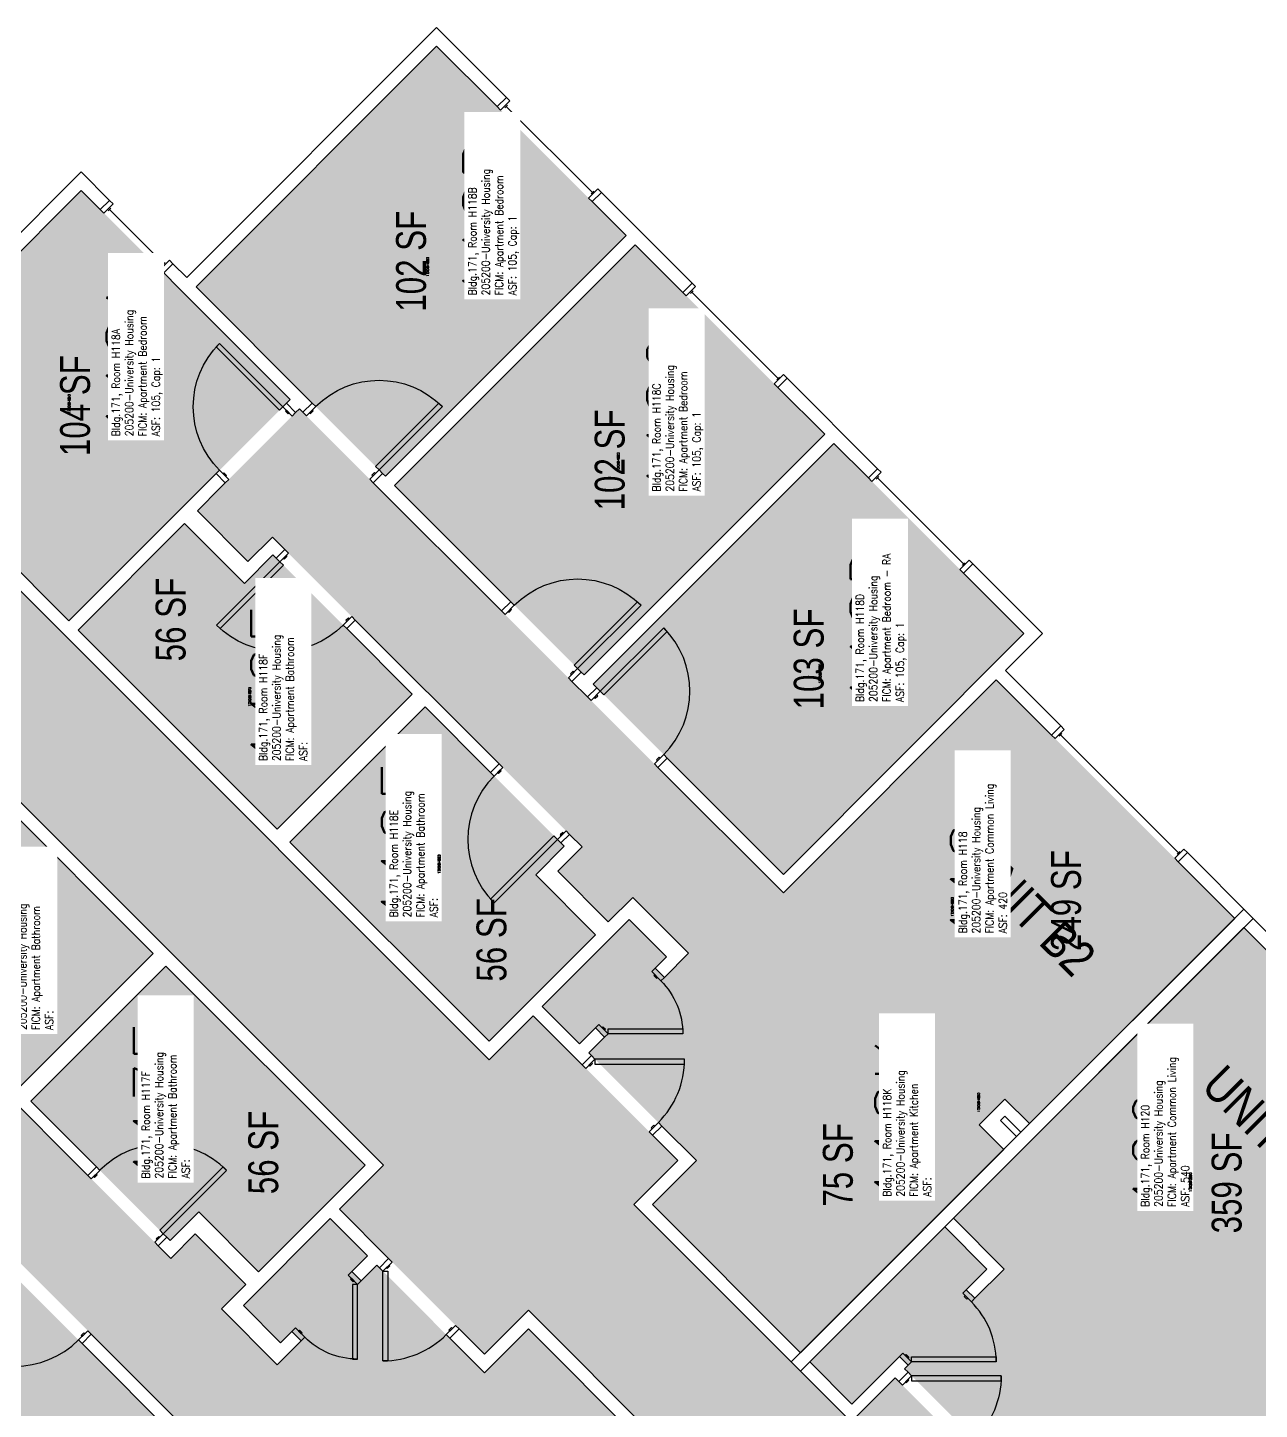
# Model space of a CAD drawing. Header units: inches. Extents: x -183 to 3698, y -798 to 1721.
# Drawn here: x 2510 to 3005, y 901 to 1456 of the extents above; entities that cross this region are included whole.
import ezdxf
from ezdxf.enums import TextEntityAlignment as Align

# ---------------------------------------------------------------- set-up
doc = ezdxf.new("R2010")
doc.units = ezdxf.units.IN
doc.header["$LTSCALE"] = 96
doc.header["$MEASUREMENT"] = 0
doc.layers.get('0').update_dxf_attribs({"plot": 0})
for name, color, linetype in [('A-AREA-IDEN', 1, 'Continuous'), ('A-DOOR', 2, 'Continuous'), ('A-GLAZ', 1, 'Continuous'), ('A-IDEN-RNUM', 7, 'Continuous'), ('A-IDEN-SNUM', 4, 'Continuous'), ('A-IDEN-VNUM', 4, 'Continuous'), ('A-WALL', 5, 'Continuous'), ('AREA-TEXT', 3, 'Continuous'), ('Rooms-Category-Color', 7, 'Continuous'), ('Rooms-College-Color', 7, 'Continuous'), ('Rooms-Department-Color', 7, 'Continuous'), ('Rooms-Division-Color', 7, 'Continuous'), ('Rooms-Information', 7, 'Continuous')]:
    doc.layers.add(name, color=color, linetype=linetype)
doc.styles.add('AREA', font='arial.ttf', dxfattribs={"width": 0.75, "height": 12})
doc.styles.add('ROOMSNUMBER', font='txt.shx', dxfattribs={"height": 0.03})
doc.styles.add('ROOMVNUMBER', font='simplex.shx', dxfattribs={"width": 0.85})
doc.styles.get("Standard").update_dxf_attribs({"font": 'ARIALN.TTF'})

msp = doc.modelspace()

# ---------------------------------------------------------------- hatches: boundary and pattern name
h = msp.add_hatch()
h.set_pattern_fill('ANSI31', color=256, angle=-45, style=0)
h.set_pattern_definition([(9e-12, (2853.32311, 1804.33547), (-2e-14, 0.125), [])])
h.paths.add_polyline_path([(2674.79, 1157.04), (2716.32, 1115.5), (2709.81, 1108.99), (2668.28, 1150.52)], flags=9)
h = msp.add_hatch()
h.set_pattern_fill('ANSI31', color=256, style=0)
h.set_pattern_definition([(270, (1890.11165, 841.12401), (-0.125, -3e-16), [])])
h.paths.add_polyline_path([(2537.41, 1019.65), (2578.94, 978.12), (2585.45, 984.63), (2543.92, 1026.17)], flags=9)
at = {"layer": 'Rooms-Category-Color', "true_color": 0x728ef3}
for points in [[(2674, 1448.95), (2750.1, 1372.85), (2653.41, 1276.15), (2577.3, 1352.26)], [(2442.25, 1302.05), (2531.17, 1390.97), (2615.14, 1307), (2526.22, 1218.08)], [(2753.82, 1369.14), (2829.92, 1293.04), (2733.22, 1196.34), (2657.12, 1272.44)], [(2618.84, 1303.3), (2813.29, 1108.84), (2898.85, 1194.4), (2994.67, 1098.59), (2912.2, 1016.12), (2852.7, 1075.62), (2778.37, 1001.29), (2735.14, 1044.51), (2741.47, 1050.84), (2737.76, 1054.55), (2731.43, 1048.22), (2716.44, 1063.21), (2751.36, 1098.12), (2766.35, 1083.13), (2761.8, 1078.59), (2765.51, 1074.88), (2775.18, 1084.55), (2752.77, 1106.96), (2742.96, 1097.15), (2722.63, 1117.48), (2732.44, 1127.29), (2607.97, 1251.77), (2598.16, 1241.96), (2577.83, 1262.29)], [(2833.63, 1289.32), (2910, 1212.96), (2813.3, 1116.26), (2736.93, 1192.63)], [(2529.93, 1214.37), (2572.71, 1257.15), (2596.75, 1233.11), (2608.24, 1244.6), (2664.2, 1188.64), (2609.93, 1134.37)], [(2615.06, 1129.24), (2669.33, 1183.51), (2725.29, 1127.55), (2713.8, 1116.06), (2737.84, 1092.02), (2695.06, 1049.24)], [(2449.85, 1086.21), (2505.8, 1030.25), (2560.07, 1084.52), (2480.08, 1164.52), (2437.29, 1121.75), (2461.33, 1097.71)], [(2391.15, 1075.61), (2585.6, 881.15), (2500.04, 795.59), (2595.86, 699.78), (2678.32, 782.25), (2618.83, 841.75), (2693.16, 916.08), (2649.94, 959.3), (2643.61, 952.97), (2639.9, 956.69), (2646.23, 963.02), (2631.24, 978.01), (2596.32, 943.09), (2611.31, 928.1), (2615.86, 932.64), (2619.57, 928.93), (2609.9, 919.26), (2587.48, 941.68), (2597.29, 951.49), (2576.97, 971.82), (2567.15, 962.01), (2442.68, 1086.48), (2452.49, 1096.29), (2432.16, 1116.62)], [(2998.38, 1094.88), (3094.19, 999.06), (3008.63, 913.5), (3282.9, 639.24), (3241.89, 598.22), (3221.29, 618.82), (3228.36, 625.89), (3103.15, 751.1), (3096.08, 744.03), (3075.48, 764.63), (3085.28, 774.43), (3064.34, 795.38), (3059.21, 790.25), (2979.93, 869.54), (2937.24, 826.85), (2932.12, 831.98), (2922.22, 822.08), (2889.55, 854.75), (2907.23, 872.43), (2891.69, 887.96), (2861.97, 917.68), (2863.39, 919.1), (2859.94, 922.54), (2840.85, 903.45), (2823.9, 920.4), (2878.17, 974.67), (2895.12, 957.72), (2886.81, 949.41), (2890.26, 945.97), (2902.01, 957.72), (2881.62, 978.12)], [(2565.21, 1079.39), (2645.2, 999.4), (2602.42, 956.62), (2578.38, 980.66), (2566.89, 969.17), (2510.93, 1025.13)], [(2901.86, 1005.78), (2820.19, 924.11), (2760.69, 983.61), (2852.7, 1075.62), (2902.3, 1026.02), (2891.96, 1015.68)], [(2405.12, 860.83), (2481.48, 784.46), (2578.18, 881.15), (2501.81, 957.52), (2405.44, 861.13)], [(2688.67, 792.59), (2770.34, 874.26), (2710.84, 933.76), (2618.83, 841.75), (2668.42, 792.15), (2678.77, 802.49)]]:
    msp.add_hatch(color=171, dxfattribs=at).paths.add_polyline_path(points)
at = {"layer": 'Rooms-Category-Color', "true_color": 0xadadad}
msp.add_hatch(color=253, dxfattribs=at).paths.add_polyline_path([(3325.5, 326.52), (3367.93, 368.94), (2882.39, 854.48), (2900.07, 872.16), (2858.26, 913.97), (2840.58, 896.29), (2753.26, 983.61), (2770.94, 1001.29), (2712.73, 1059.5), (2695.05, 1041.82), (2434.81, 1302.06), (2392.39, 1259.63), (2652.63, 999.4), (2634.95, 981.72), (2693.16, 923.51), (2710.84, 941.18), (2840.97, 811.05), (2823.29, 793.37), (2881.51, 735.16), (2899.18, 752.84), (3195.04, 456.98), (3223.33, 428.69), (3227.57, 424.45), (3228.01, 424.89), (3271.06, 381.85), (3305.44, 347.47), (3304.94, 346.97)])
at = {"layer": 'Rooms-College-Color', "true_color": 0xadadad}
for points in [[(2674, 1448.95), (2750.1, 1372.85), (2653.41, 1276.15), (2577.3, 1352.26)], [(2442.25, 1302.05), (2531.17, 1390.97), (2615.14, 1307), (2526.22, 1218.08)], [(2753.82, 1369.14), (2829.92, 1293.04), (2733.22, 1196.34), (2657.12, 1272.44)], [(3325.5, 326.52), (3367.93, 368.94), (2882.39, 854.48), (2900.07, 872.16), (2858.26, 913.97), (2840.58, 896.29), (2753.26, 983.61), (2770.94, 1001.29), (2712.73, 1059.5), (2695.05, 1041.82), (2434.81, 1302.06), (2392.39, 1259.63), (2652.63, 999.4), (2634.95, 981.72), (2693.16, 923.51), (2710.84, 941.18), (2840.97, 811.05), (2823.29, 793.37), (2881.51, 735.16), (2899.18, 752.84), (3195.04, 456.98), (3223.33, 428.69), (3227.57, 424.45), (3228.01, 424.89), (3271.06, 381.85), (3305.44, 347.47), (3304.94, 346.97)], [(2618.84, 1303.3), (2813.29, 1108.84), (2898.85, 1194.4), (2994.67, 1098.59), (2912.2, 1016.12), (2852.7, 1075.62), (2778.37, 1001.29), (2735.14, 1044.51), (2741.47, 1050.84), (2737.76, 1054.55), (2731.43, 1048.22), (2716.44, 1063.21), (2751.36, 1098.12), (2766.35, 1083.13), (2761.8, 1078.59), (2765.51, 1074.88), (2775.18, 1084.55), (2752.77, 1106.96), (2742.96, 1097.15), (2722.63, 1117.48), (2732.44, 1127.29), (2607.97, 1251.77), (2598.16, 1241.96), (2577.83, 1262.29)], [(2833.63, 1289.32), (2910, 1212.96), (2813.3, 1116.26), (2736.93, 1192.63)], [(2529.93, 1214.37), (2572.71, 1257.15), (2596.75, 1233.11), (2608.24, 1244.6), (2664.2, 1188.64), (2609.93, 1134.37)], [(2615.06, 1129.24), (2669.33, 1183.51), (2725.29, 1127.55), (2713.8, 1116.06), (2737.84, 1092.02), (2695.06, 1049.24)], [(2449.85, 1086.21), (2505.8, 1030.25), (2560.07, 1084.52), (2480.08, 1164.52), (2437.29, 1121.75), (2461.33, 1097.71)], [(2391.15, 1075.61), (2585.6, 881.15), (2500.04, 795.59), (2595.86, 699.78), (2678.32, 782.25), (2618.83, 841.75), (2693.16, 916.08), (2649.94, 959.3), (2643.61, 952.97), (2639.9, 956.69), (2646.23, 963.02), (2631.24, 978.01), (2596.32, 943.09), (2611.31, 928.1), (2615.86, 932.64), (2619.57, 928.93), (2609.9, 919.26), (2587.48, 941.68), (2597.29, 951.49), (2576.97, 971.82), (2567.15, 962.01), (2442.68, 1086.48), (2452.49, 1096.29), (2432.16, 1116.62)], [(2998.38, 1094.88), (3094.19, 999.06), (3008.63, 913.5), (3282.9, 639.24), (3241.89, 598.22), (3221.29, 618.82), (3228.36, 625.89), (3103.15, 751.1), (3096.08, 744.03), (3075.48, 764.63), (3085.28, 774.43), (3064.34, 795.38), (3059.21, 790.25), (2979.93, 869.54), (2937.24, 826.85), (2932.12, 831.98), (2922.22, 822.08), (2889.55, 854.75), (2907.23, 872.43), (2891.69, 887.96), (2861.97, 917.68), (2863.39, 919.1), (2859.94, 922.54), (2840.85, 903.45), (2823.9, 920.4), (2878.17, 974.67), (2895.12, 957.72), (2886.81, 949.41), (2890.26, 945.97), (2902.01, 957.72), (2881.62, 978.12)], [(2565.21, 1079.39), (2645.2, 999.4), (2602.42, 956.62), (2578.38, 980.66), (2566.89, 969.17), (2510.93, 1025.13)], [(2901.86, 1005.78), (2820.19, 924.11), (2760.69, 983.61), (2852.7, 1075.62), (2902.3, 1026.02), (2891.96, 1015.68)], [(2405.12, 860.83), (2481.48, 784.46), (2578.18, 881.15), (2501.81, 957.52), (2405.44, 861.13)], [(2688.67, 792.59), (2770.34, 874.26), (2710.84, 933.76), (2618.83, 841.75), (2668.42, 792.15), (2678.77, 802.49)]]:
    msp.add_hatch(color=253, dxfattribs=at).paths.add_polyline_path(points)
at = {"layer": 'Rooms-Department-Color', "true_color": 0x604aed}
for points in [[(2674, 1448.95), (2750.1, 1372.85), (2653.41, 1276.15), (2577.3, 1352.26)], [(2442.25, 1302.05), (2531.17, 1390.97), (2615.14, 1307), (2526.22, 1218.08)], [(2753.82, 1369.14), (2829.92, 1293.04), (2733.22, 1196.34), (2657.12, 1272.44)], [(2618.84, 1303.3), (2813.29, 1108.84), (2898.85, 1194.4), (2994.67, 1098.59), (2912.2, 1016.12), (2852.7, 1075.62), (2778.37, 1001.29), (2735.14, 1044.51), (2741.47, 1050.84), (2737.76, 1054.55), (2731.43, 1048.22), (2716.44, 1063.21), (2751.36, 1098.12), (2766.35, 1083.13), (2761.8, 1078.59), (2765.51, 1074.88), (2775.18, 1084.55), (2752.77, 1106.96), (2742.96, 1097.15), (2722.63, 1117.48), (2732.44, 1127.29), (2607.97, 1251.77), (2598.16, 1241.96), (2577.83, 1262.29)], [(2833.63, 1289.32), (2910, 1212.96), (2813.3, 1116.26), (2736.93, 1192.63)], [(2529.93, 1214.37), (2572.71, 1257.15), (2596.75, 1233.11), (2608.24, 1244.6), (2664.2, 1188.64), (2609.93, 1134.37)], [(2615.06, 1129.24), (2669.33, 1183.51), (2725.29, 1127.55), (2713.8, 1116.06), (2737.84, 1092.02), (2695.06, 1049.24)], [(2449.85, 1086.21), (2505.8, 1030.25), (2560.07, 1084.52), (2480.08, 1164.52), (2437.29, 1121.75), (2461.33, 1097.71)], [(2391.15, 1075.61), (2585.6, 881.15), (2500.04, 795.59), (2595.86, 699.78), (2678.32, 782.25), (2618.83, 841.75), (2693.16, 916.08), (2649.94, 959.3), (2643.61, 952.97), (2639.9, 956.69), (2646.23, 963.02), (2631.24, 978.01), (2596.32, 943.09), (2611.31, 928.1), (2615.86, 932.64), (2619.57, 928.93), (2609.9, 919.26), (2587.48, 941.68), (2597.29, 951.49), (2576.97, 971.82), (2567.15, 962.01), (2442.68, 1086.48), (2452.49, 1096.29), (2432.16, 1116.62)], [(2998.38, 1094.88), (3094.19, 999.06), (3008.63, 913.5), (3282.9, 639.24), (3241.89, 598.22), (3221.29, 618.82), (3228.36, 625.89), (3103.15, 751.1), (3096.08, 744.03), (3075.48, 764.63), (3085.28, 774.43), (3064.34, 795.38), (3059.21, 790.25), (2979.93, 869.54), (2937.24, 826.85), (2932.12, 831.98), (2922.22, 822.08), (2889.55, 854.75), (2907.23, 872.43), (2891.69, 887.96), (2861.97, 917.68), (2863.39, 919.1), (2859.94, 922.54), (2840.85, 903.45), (2823.9, 920.4), (2878.17, 974.67), (2895.12, 957.72), (2886.81, 949.41), (2890.26, 945.97), (2902.01, 957.72), (2881.62, 978.12)], [(2565.21, 1079.39), (2645.2, 999.4), (2602.42, 956.62), (2578.38, 980.66), (2566.89, 969.17), (2510.93, 1025.13)], [(2901.86, 1005.78), (2820.19, 924.11), (2760.69, 983.61), (2852.7, 1075.62), (2902.3, 1026.02), (2891.96, 1015.68)], [(2405.12, 860.83), (2481.48, 784.46), (2578.18, 881.15), (2501.81, 957.52), (2405.44, 861.13)], [(2688.67, 792.59), (2770.34, 874.26), (2710.84, 933.76), (2618.83, 841.75), (2668.42, 792.15), (2678.77, 802.49)]]:
    msp.add_hatch(color=173, dxfattribs=at).paths.add_polyline_path(points)
at = {"layer": 'Rooms-Department-Color', "true_color": 0xacacac}
msp.add_hatch(color=253, dxfattribs=at).paths.add_polyline_path([(3325.5, 326.52), (3367.93, 368.94), (2882.39, 854.48), (2900.07, 872.16), (2858.26, 913.97), (2840.58, 896.29), (2753.26, 983.61), (2770.94, 1001.29), (2712.73, 1059.5), (2695.05, 1041.82), (2434.81, 1302.06), (2392.39, 1259.63), (2652.63, 999.4), (2634.95, 981.72), (2693.16, 923.51), (2710.84, 941.18), (2840.97, 811.05), (2823.29, 793.37), (2881.51, 735.16), (2899.18, 752.84), (3195.04, 456.98), (3223.33, 428.69), (3227.57, 424.45), (3228.01, 424.89), (3271.06, 381.85), (3305.44, 347.47), (3304.94, 346.97)])
at = {"layer": 'Rooms-Division-Color', "true_color": 0x604aed}
for points in [[(2674, 1448.95), (2750.1, 1372.85), (2653.41, 1276.15), (2577.3, 1352.26)], [(2442.25, 1302.05), (2531.17, 1390.97), (2615.14, 1307), (2526.22, 1218.08)], [(2753.82, 1369.14), (2829.92, 1293.04), (2733.22, 1196.34), (2657.12, 1272.44)], [(2618.84, 1303.3), (2813.29, 1108.84), (2898.85, 1194.4), (2994.67, 1098.59), (2912.2, 1016.12), (2852.7, 1075.62), (2778.37, 1001.29), (2735.14, 1044.51), (2741.47, 1050.84), (2737.76, 1054.55), (2731.43, 1048.22), (2716.44, 1063.21), (2751.36, 1098.12), (2766.35, 1083.13), (2761.8, 1078.59), (2765.51, 1074.88), (2775.18, 1084.55), (2752.77, 1106.96), (2742.96, 1097.15), (2722.63, 1117.48), (2732.44, 1127.29), (2607.97, 1251.77), (2598.16, 1241.96), (2577.83, 1262.29)], [(2833.63, 1289.32), (2910, 1212.96), (2813.3, 1116.26), (2736.93, 1192.63)], [(2529.93, 1214.37), (2572.71, 1257.15), (2596.75, 1233.11), (2608.24, 1244.6), (2664.2, 1188.64), (2609.93, 1134.37)], [(2615.06, 1129.24), (2669.33, 1183.51), (2725.29, 1127.55), (2713.8, 1116.06), (2737.84, 1092.02), (2695.06, 1049.24)], [(2449.85, 1086.21), (2505.8, 1030.25), (2560.07, 1084.52), (2480.08, 1164.52), (2437.29, 1121.75), (2461.33, 1097.71)], [(2391.15, 1075.61), (2585.6, 881.15), (2500.04, 795.59), (2595.86, 699.78), (2678.32, 782.25), (2618.83, 841.75), (2693.16, 916.08), (2649.94, 959.3), (2643.61, 952.97), (2639.9, 956.69), (2646.23, 963.02), (2631.24, 978.01), (2596.32, 943.09), (2611.31, 928.1), (2615.86, 932.64), (2619.57, 928.93), (2609.9, 919.26), (2587.48, 941.68), (2597.29, 951.49), (2576.97, 971.82), (2567.15, 962.01), (2442.68, 1086.48), (2452.49, 1096.29), (2432.16, 1116.62)], [(2998.38, 1094.88), (3094.19, 999.06), (3008.63, 913.5), (3282.9, 639.24), (3241.89, 598.22), (3221.29, 618.82), (3228.36, 625.89), (3103.15, 751.1), (3096.08, 744.03), (3075.48, 764.63), (3085.28, 774.43), (3064.34, 795.38), (3059.21, 790.25), (2979.93, 869.54), (2937.24, 826.85), (2932.12, 831.98), (2922.22, 822.08), (2889.55, 854.75), (2907.23, 872.43), (2891.69, 887.96), (2861.97, 917.68), (2863.39, 919.1), (2859.94, 922.54), (2840.85, 903.45), (2823.9, 920.4), (2878.17, 974.67), (2895.12, 957.72), (2886.81, 949.41), (2890.26, 945.97), (2902.01, 957.72), (2881.62, 978.12)], [(2565.21, 1079.39), (2645.2, 999.4), (2602.42, 956.62), (2578.38, 980.66), (2566.89, 969.17), (2510.93, 1025.13)], [(2901.86, 1005.78), (2820.19, 924.11), (2760.69, 983.61), (2852.7, 1075.62), (2902.3, 1026.02), (2891.96, 1015.68)], [(2405.12, 860.83), (2481.48, 784.46), (2578.18, 881.15), (2501.81, 957.52), (2405.44, 861.13)], [(2688.67, 792.59), (2770.34, 874.26), (2710.84, 933.76), (2618.83, 841.75), (2668.42, 792.15), (2678.77, 802.49)]]:
    msp.add_hatch(color=173, dxfattribs=at).paths.add_polyline_path(points)
at = {"layer": 'Rooms-Division-Color', "true_color": 0xadadad}
msp.add_hatch(color=253, dxfattribs=at).paths.add_polyline_path([(3325.5, 326.52), (3367.93, 368.94), (2882.39, 854.48), (2900.07, 872.16), (2858.26, 913.97), (2840.58, 896.29), (2753.26, 983.61), (2770.94, 1001.29), (2712.73, 1059.5), (2695.05, 1041.82), (2434.81, 1302.06), (2392.39, 1259.63), (2652.63, 999.4), (2634.95, 981.72), (2693.16, 923.51), (2710.84, 941.18), (2840.97, 811.05), (2823.29, 793.37), (2881.51, 735.16), (2899.18, 752.84), (3195.04, 456.98), (3223.33, 428.69), (3227.57, 424.45), (3228.01, 424.89), (3271.06, 381.85), (3305.44, 347.47), (3304.94, 346.97)])

# ---------------------------------------------------------------- linework, layer by layer
at = {"layer": 'A-DOOR'}
for points in [[(2612.21, 1304.09), (2610.8, 1302.68), (2585.34, 1328.14), (2586.75, 1329.55)], [(2615.92, 1300.38), (2617.34, 1301.8), (2613.62, 1305.51), (2612.21, 1304.09)], [(2621.67, 1300.47), (2620.25, 1301.88), (2623.96, 1305.6), (2625.38, 1304.18)], [(2650.83, 1278.73), (2649.42, 1280.14), (2674.88, 1305.6), (2676.29, 1304.18)], [(2614.69, 1301.62), (2614.33, 1301.27), (2613.27, 1302.33), (2613.62, 1302.68)], [(2622.9, 1301.71), (2623.26, 1301.35), (2624.32, 1302.41), (2623.96, 1302.77)], [(2590.47, 1274.93), (2589.05, 1273.51), (2585.34, 1277.22), (2586.75, 1278.64)], [(2589.23, 1276.16), (2589.58, 1276.52), (2588.52, 1277.58), (2588.17, 1277.22)], [(2647.12, 1275.01), (2648.54, 1273.6), (2652.25, 1277.31), (2650.83, 1278.73)], [(2648.36, 1276.25), (2648.01, 1276.6), (2649.07, 1277.66), (2649.42, 1277.31)], [(2614.43, 1245.3), (2613.02, 1246.72), (2609.57, 1243.27), (2610.98, 1241.86)], [(2613.46, 1244.33), (2613.81, 1243.98), (2612.75, 1242.92), (2612.4, 1243.27)], [(2610.98, 1241.86), (2612.4, 1240.44), (2586.94, 1214.99), (2585.53, 1216.4)], [(2701.48, 1220.65), (2700.07, 1222.07), (2703.78, 1225.78), (2705.19, 1224.37)], [(2702.72, 1221.89), (2703.07, 1221.54), (2704.13, 1222.6), (2703.78, 1222.95)], [(2730.65, 1198.91), (2729.24, 1200.32), (2754.69, 1225.78), (2756.11, 1224.37)], [(2639.89, 1219.85), (2641.3, 1218.43), (2637.85, 1214.99), (2636.44, 1216.4)], [(2638.91, 1218.87), (2638.56, 1219.23), (2637.5, 1218.17), (2637.85, 1217.81)], [(2739.75, 1189.81), (2741.17, 1188.39), (2766.62, 1213.85), (2765.21, 1215.26)], [(2726.94, 1195.2), (2728.35, 1193.78), (2732.06, 1197.5), (2730.65, 1198.91)], [(2728.17, 1196.44), (2727.82, 1196.79), (2728.88, 1197.85), (2729.24, 1197.5)], [(2736.04, 1186.09), (2734.63, 1187.51), (2738.34, 1191.22), (2739.75, 1189.81)], [(2737.28, 1187.33), (2737.63, 1186.98), (2738.69, 1188.04), (2738.34, 1188.39)], [(2700.52, 1159.21), (2699.11, 1160.63), (2695.66, 1157.18), (2697.07, 1155.77)], [(2761.5, 1160.64), (2762.91, 1159.22), (2766.62, 1162.94), (2765.21, 1164.35)], [(2762.73, 1161.88), (2762.38, 1162.23), (2763.44, 1163.29), (2763.8, 1162.94)], [(2699.55, 1158.24), (2699.9, 1157.89), (2698.84, 1156.83), (2698.49, 1157.18)], [(2725.98, 1133.76), (2727.39, 1132.34), (2723.94, 1128.9), (2722.53, 1130.31)], [(2725, 1132.78), (2724.65, 1133.14), (2723.59, 1132.08), (2723.94, 1131.72)], [(2722.53, 1130.31), (2721.12, 1131.72), (2695.66, 1106.27), (2697.07, 1104.85)], [(2760.39, 1077.18), (2761.8, 1078.59), (2765.51, 1074.88), (2764.1, 1073.47)], [(2761.63, 1075.94), (2761.27, 1075.59), (2762.33, 1074.53), (2762.69, 1074.88)], [(2739.18, 1055.96), (2737.76, 1054.55), (2741.47, 1050.84), (2742.89, 1052.25)], [(2740.41, 1054.73), (2740.77, 1055.08), (2741.83, 1054.02), (2741.47, 1053.67)], [(2742.89, 1052.25), (2742.89, 1054.25), (2772.89, 1054.25), (2772.89, 1052.25)], [(2733.9, 1038.33), (2732.48, 1039.75), (2736.2, 1043.46), (2737.61, 1042.04)], [(2735.14, 1039.57), (2735.49, 1039.21), (2736.55, 1040.28), (2736.2, 1040.63)], [(2737.61, 1042.04), (2737.61, 1040.04), (2773.61, 1040.04), (2773.61, 1042.04)], [(2759.35, 1012.87), (2760.77, 1011.46), (2764.48, 1015.17), (2763.07, 1016.59)], [(2760.59, 1014.11), (2760.24, 1014.47), (2761.3, 1015.53), (2761.65, 1015.17)], [(2535.23, 993.93), (2533.82, 995.34), (2537.27, 998.79), (2538.68, 997.37)], [(2536.21, 994.9), (2536.56, 994.55), (2537.62, 995.61), (2537.27, 995.96)], [(2564.14, 971.92), (2562.72, 973.33), (2588.18, 998.79), (2589.59, 997.37)], [(2560.69, 968.47), (2562.1, 967.06), (2565.55, 970.5), (2564.14, 971.92)], [(2561.66, 969.44), (2561.31, 969.8), (2562.37, 970.86), (2562.72, 970.5)], [(2656.12, 960.55), (2654.7, 961.96), (2650.99, 958.25), (2652.4, 956.84)], [(2638.48, 955.27), (2639.9, 956.69), (2643.61, 952.97), (2642.19, 951.56)], [(2652.4, 956.84), (2654.4, 956.84), (2654.4, 920.84), (2652.4, 920.84)], [(2654.88, 959.31), (2655.23, 958.96), (2654.17, 957.9), (2653.82, 958.25)], [(2639.72, 954.03), (2639.37, 953.68), (2640.43, 952.62), (2640.78, 952.97)], [(2642.19, 951.56), (2640.19, 951.56), (2640.19, 921.56), (2642.19, 921.56)], [(2885.4, 948), (2886.81, 949.41), (2890.26, 945.97), (2888.84, 944.55)], [(2886.37, 947.03), (2886.01, 946.67), (2887.07, 945.61), (2887.43, 945.97)], [(2533.81, 932.95), (2535.22, 931.54), (2531.51, 927.82), (2530.1, 929.24)], [(2617.27, 934.06), (2615.86, 932.64), (2619.57, 928.93), (2620.98, 930.35)], [(2618.51, 932.82), (2618.86, 933.17), (2619.92, 932.11), (2619.57, 931.76)], [(2681.57, 935.09), (2682.99, 933.68), (2679.27, 929.97), (2677.86, 931.38)], [(2680.33, 933.86), (2679.98, 934.21), (2678.92, 933.15), (2679.27, 932.8)], [(2532.57, 931.71), (2532.22, 932.07), (2531.16, 931.01), (2531.51, 930.65)], [(2861.35, 923.96), (2859.94, 922.54), (2863.39, 919.1), (2864.8, 920.51)], [(2862.33, 922.98), (2862.68, 923.34), (2863.74, 922.28), (2863.39, 921.92)], [(2864.8, 920.51), (2864.8, 922.51), (2898.8, 922.51), (2898.8, 920.51)], [(2861.11, 911.12), (2859.69, 912.54), (2863.41, 916.25), (2864.82, 914.83)], [(2862.34, 912.36), (2862.7, 912.01), (2863.76, 913.07), (2863.41, 913.42)], [(2864.82, 914.83), (2864.82, 912.83), (2900.82, 912.83), (2900.82, 914.83)]]:
    msp.add_lwpolyline(points, close=True, dxfattribs=at)
at = {"layer": 'A-DOOR', "extrusion": (0, 0, -1)}
for centre, radius, start, end in [((-2612.21, 1304.09), 36, 315, 45), ((-2650.83, 1278.73), 36, 45, 135), ((-2730.65, 1198.91), 36, 45, 135), ((-2610.98, 1241.86), 36, 225, 315), ((-2742.89, 1052.25), 30, 135, 180), ((-2642.19, 951.56), 30, 270, 315), ((-2864.82, 914.83), 36, 180, 225)]:
    msp.add_arc(centre, radius, start, end, dxfattribs=at)
at = {"layer": 'A-DOOR'}
for centre, radius, start, end in [((2739.75, 1189.81), 36, 315, 45), ((2722.53, 1130.31), 36, 135, 225), ((2737.61, 1042.04), 36, 315, 0), ((2564.14, 971.92), 36, 45, 135), ((2864.8, 920.51), 34, 0, 45), ((2504.64, 954.69), 36, 225, 315), ((2652.4, 956.84), 36, 270, 315)]:
    msp.add_arc(centre, radius, start, end, dxfattribs=at)
at = {"layer": 'A-GLAZ'}
for p, q in [((2701.37, 1424.23), (2702.44, 1425.29)), ((2736.55, 1390.11), (2701.91, 1424.76)), ((2736.02, 1389.58), (2737.08, 1390.64)), ((2541.95, 1382.84), (2543.01, 1383.9)), ((2564.4, 1361.45), (2542.48, 1383.37)), ((2563.87, 1360.92), (2564.93, 1361.98)), ((2775.99, 1349.61), (2777.05, 1350.67)), ((2811.17, 1315.49), (2776.52, 1350.14)), ((2810.64, 1314.96), (2811.7, 1316.03)), ((2850.57, 1275.03), (2851.63, 1276.09)), ((2885.75, 1240.92), (2851.1, 1275.56)), ((2885.22, 1240.39), (2886.28, 1241.45)), ((2924.14, 1171.77), (2925.2, 1172.83)), ((2972.04, 1124.92), (2924.67, 1172.3)), ((2971.51, 1124.39), (2972.57, 1125.45))]:
    msp.add_line(p, q, dxfattribs=at)
for points in [[(2703.41, 1426.97), (2701.99, 1428.38), (2698.28, 1424.67), (2699.7, 1423.26)], [(2738.76, 1391.62), (2740.18, 1390.2), (2736.46, 1386.49), (2735.05, 1387.9)], [(2543.98, 1385.58), (2542.56, 1387), (2538.85, 1383.28), (2540.27, 1381.87)], [(2566.61, 1362.95), (2568.02, 1361.54), (2564.31, 1357.83), (2562.89, 1359.24)], [(2778.03, 1352.35), (2776.61, 1353.77), (2772.9, 1350.05), (2774.31, 1348.64)], [(2813.38, 1317), (2814.8, 1315.58), (2811.08, 1311.87), (2809.67, 1313.29)], [(2852.6, 1277.77), (2851.19, 1279.19), (2847.48, 1275.48), (2848.89, 1274.06)], [(2887.96, 1242.42), (2889.37, 1241), (2885.66, 1237.29), (2884.25, 1238.71)], [(2926.17, 1174.51), (2924.76, 1175.92), (2921.04, 1172.21), (2922.46, 1170.8)], [(2974.25, 1126.43), (2975.67, 1125.01), (2971.96, 1121.3), (2970.54, 1122.71)]]:
    msp.add_lwpolyline(points, close=True, dxfattribs=at)
at = {"layer": 'A-WALL'}
for p, q in [((2673.99, 1456.39), (2573.58, 1355.98)), ((2701.99, 1428.38), (2673.99, 1456.39)), ((2577.3, 1352.26), (2673.99, 1448.96)), ((2673.99, 1448.96), (2698.28, 1424.67)), ((2698.28, 1424.67), (2701.99, 1428.38)), ((2531.16, 1398.4), (2434.81, 1302.06)), ((2542.56, 1387), (2531.16, 1398.4)), ((2442.24, 1302.06), (2531.16, 1390.98)), ((2531.16, 1390.98), (2538.85, 1383.28)), ((2740.18, 1390.2), (2736.46, 1386.49)), ((2776.61, 1353.77), (2740.18, 1390.2)), ((2538.85, 1383.28), (2542.56, 1387)), ((2736.46, 1386.49), (2750.09, 1372.86)), ((2750.09, 1372.86), (2653.4, 1276.16)), ((2657.11, 1272.45), (2753.81, 1369.15)), ((2753.81, 1369.15), (2772.9, 1350.05)), ((2568.02, 1361.54), (2564.31, 1357.83)), ((2573.58, 1355.98), (2568.02, 1361.54)), ((2564.31, 1357.83), (2570.31, 1351.82)), ((2570.31, 1351.82), (2615.13, 1307.01)), ((2623.96, 1305.6), (2577.3, 1352.26)), ((2772.9, 1350.05), (2776.61, 1353.77)), ((2814.8, 1315.58), (2811.08, 1311.87)), ((2851.19, 1279.19), (2814.8, 1315.58)), ((2811.08, 1311.87), (2829.91, 1293.04)), ((2615.13, 1307.01), (2613.62, 1305.51)), ((2613.62, 1305.51), (2617.34, 1301.8)), ((2620.25, 1301.88), (2623.96, 1305.6)), ((2434.81, 1302.06), (2525.77, 1211.11)), ((2526.21, 1218.09), (2442.24, 1302.06)), ((2617.34, 1301.8), (2618.84, 1303.3)), ((2618.84, 1303.3), (2620.25, 1301.88)), ((2829.91, 1293.04), (2733.21, 1196.35)), ((2736.93, 1192.64), (2833.62, 1289.33)), ((2833.62, 1289.33), (2847.48, 1275.48)), ((2585.34, 1277.22), (2583.48, 1275.37)), ((2589.05, 1273.51), (2585.34, 1277.22)), ((2652.25, 1277.31), (2648.54, 1273.6)), ((2653.4, 1276.16), (2652.25, 1277.31)), ((2847.48, 1275.48), (2851.19, 1279.19)), ((2583.48, 1275.37), (2526.21, 1218.09)), ((2577.83, 1262.29), (2587.2, 1271.65)), ((2587.2, 1271.65), (2589.05, 1273.51)), ((2648.54, 1273.6), (2700.07, 1222.07)), ((2703.78, 1225.78), (2657.11, 1272.45)), ((2598.16, 1241.96), (2577.83, 1262.29)), ((2529.92, 1214.38), (2572.7, 1257.16)), ((2572.7, 1257.16), (2596.74, 1233.12)), ((2607.97, 1251.77), (2598.16, 1241.96)), ((2613.02, 1246.72), (2607.97, 1251.77)), ((2596.74, 1233.12), (2608.23, 1244.61)), ((2608.23, 1244.61), (2609.57, 1243.27)), ((2609.57, 1243.27), (2613.02, 1246.72)), ((2889.37, 1241), (2885.66, 1237.29)), ((2917.41, 1212.96), (2889.37, 1241)), ((2885.66, 1237.29), (2909.99, 1212.96)), ((2700.07, 1222.07), (2703.78, 1225.78)), ((2641.3, 1218.43), (2637.85, 1214.99)), ((2699.11, 1160.63), (2641.3, 1218.43)), ((2525.77, 1211.11), (2695.05, 1041.82)), ((2609.92, 1134.38), (2529.92, 1214.38)), ((2637.85, 1214.99), (2664.19, 1188.65)), ((2909.99, 1212.96), (2813.29, 1116.27)), ((2902.56, 1198.12), (2917.41, 1212.96)), ((2732.06, 1197.5), (2728.35, 1193.78)), ((2728.35, 1193.78), (2734.63, 1187.51)), ((2733.21, 1196.35), (2732.06, 1197.5)), ((2813.29, 1108.84), (2898.85, 1194.4)), ((2898.85, 1194.4), (2921.04, 1172.21)), ((2924.76, 1175.92), (2902.56, 1198.12)), ((2664.19, 1188.65), (2609.92, 1134.38)), ((2734.63, 1187.51), (2738.34, 1191.22)), ((2738.34, 1191.22), (2736.93, 1192.64)), ((2615.05, 1129.25), (2669.32, 1183.52)), ((2669.32, 1183.52), (2695.66, 1157.18)), ((2921.04, 1172.21), (2924.76, 1175.92)), ((2483.34, 1168.68), (2652.63, 999.4)), ((2560.07, 1084.52), (2480.07, 1164.53)), ((2695.66, 1157.18), (2699.11, 1160.63)), ((2766.62, 1162.94), (2762.91, 1159.22)), ((2813.29, 1116.27), (2766.62, 1162.94)), ((2762.91, 1159.22), (2813.29, 1108.84)), ((2727.39, 1132.34), (2723.94, 1128.9)), ((2732.44, 1127.29), (2727.39, 1132.34)), ((2695.05, 1049.25), (2615.05, 1129.25)), ((2725.28, 1127.56), (2713.79, 1116.07)), ((2722.63, 1117.48), (2732.44, 1127.29)), ((2723.94, 1128.9), (2725.28, 1127.56)), ((2975.67, 1125.01), (2971.96, 1121.3)), ((2971.96, 1121.3), (2994.67, 1098.59)), ((3002.09, 1098.59), (2975.67, 1125.01)), ((2713.79, 1116.07), (2737.83, 1092.03)), ((2742.96, 1097.15), (2722.63, 1117.48)), ((2752.77, 1106.96), (2742.96, 1097.15)), ((2775.18, 1084.55), (2752.77, 1106.96)), ((2816.47, 920.4), (2998.38, 1102.3)), ((2998.38, 1102.3), (3024.8, 1075.88)), ((2716.44, 1063.21), (2751.36, 1098.12)), ((2751.36, 1098.12), (2766.35, 1083.13)), ((2820.19, 916.69), (3002.09, 1098.59)), ((2998.38, 1094.88), (2881.62, 978.12)), ((2994.67, 1098.59), (2912.2, 1016.12)), ((3021.09, 1072.17), (2998.38, 1094.88)), ((2737.83, 1092.03), (2695.05, 1049.25)), ((2505.8, 1030.25), (2560.07, 1084.52)), ((2766.35, 1083.13), (2761.8, 1078.59)), ((2765.51, 1074.88), (2775.18, 1084.55)), ((2565.2, 1079.4), (2510.93, 1025.13)), ((2645.2, 999.4), (2565.2, 1079.4)), ((2761.8, 1078.59), (2765.51, 1074.88)), ((2731.43, 1048.22), (2716.44, 1063.21)), ((2695.05, 1041.82), (2712.73, 1059.5)), ((2712.73, 1059.5), (2732.48, 1039.75)), ((2533.82, 995.34), (2476.01, 1053.15)), ((2737.76, 1054.55), (2731.43, 1048.22)), ((2735.14, 1044.51), (2741.47, 1050.84)), ((2741.47, 1050.84), (2737.76, 1054.55)), ((2732.48, 1039.75), (2736.2, 1043.46)), ((2736.2, 1043.46), (2735.14, 1044.51)), ((2510.93, 1025.13), (2537.27, 998.79)), ((2902.3, 1026.02), (2891.96, 1015.68)), ((2912.2, 1016.12), (2902.3, 1026.02)), ((2900.53, 1017.36), (2902.3, 1019.13)), ((2906.98, 1010.91), (2900.53, 1017.36)), ((2902.3, 1019.13), (2908.75, 1012.68)), ((2764.48, 1015.17), (2760.77, 1011.46)), ((2760.77, 1011.46), (2770.94, 1001.29)), ((2778.37, 1001.29), (2764.48, 1015.17)), ((2891.96, 1015.68), (2901.86, 1005.78)), ((2908.75, 1012.68), (2906.98, 1010.91)), ((2901.86, 1005.78), (2820.19, 924.11)), ((2602.42, 956.62), (2645.2, 999.4)), ((2652.63, 999.4), (2634.95, 981.72)), ((2770.94, 1001.29), (2753.26, 983.61)), ((2760.69, 983.61), (2778.37, 1001.29)), ((2537.27, 998.79), (2533.82, 995.34)), ((2753.26, 983.61), (2820.19, 916.69)), ((2820.19, 924.11), (2760.69, 983.61)), ((2566.89, 969.17), (2578.38, 980.66)), ((2578.38, 980.66), (2602.42, 956.62)), ((2631.24, 978.01), (2596.32, 943.09)), ((2646.23, 963.02), (2631.24, 978.01)), ((2634.95, 981.72), (2654.7, 961.96)), ((2881.62, 978.12), (2902.01, 957.72)), ((2576.97, 971.82), (2567.15, 962.01)), ((2597.29, 951.49), (2576.97, 971.82)), ((2878.17, 974.67), (2823.9, 920.4)), ((2895.12, 957.72), (2878.17, 974.67)), ((2562.1, 967.06), (2565.55, 970.5)), ((2567.15, 962.01), (2562.1, 967.06)), ((2565.55, 970.5), (2566.89, 969.17)), ((2639.9, 956.69), (2646.23, 963.02)), ((2654.7, 961.96), (2650.99, 958.25)), ((2643.61, 952.97), (2639.9, 956.69)), ((2649.94, 959.3), (2643.61, 952.97)), ((2650.99, 958.25), (2649.94, 959.3)), ((2886.81, 949.41), (2895.12, 957.72)), ((2902.01, 957.72), (2890.26, 945.97)), ((2587.48, 941.68), (2597.29, 951.49)), ((2890.26, 945.97), (2886.81, 949.41)), ((2609.9, 919.26), (2587.48, 941.68)), ((2596.32, 943.09), (2611.31, 928.1)), ((2693.16, 923.51), (2710.84, 941.18)), ((2710.84, 941.18), (2777.76, 874.26)), ((2611.31, 928.1), (2615.86, 932.64)), ((2615.86, 932.64), (2619.57, 928.93)), ((2679.27, 929.97), (2682.99, 933.68)), ((2682.99, 933.68), (2693.16, 923.51)), ((2710.84, 933.76), (2693.16, 916.08)), ((2770.34, 874.26), (2710.84, 933.76)), ((2531.51, 927.82), (2535.22, 931.54)), ((2578.18, 881.15), (2531.51, 927.82)), ((2535.22, 931.54), (2585.6, 881.15)), ((2619.57, 928.93), (2609.9, 919.26)), ((2693.16, 916.08), (2679.27, 929.97)), ((2840.85, 903.45), (2859.94, 922.54)), ((2859.94, 922.54), (2863.39, 919.1)), ((2840.58, 896.29), (2816.47, 920.4)), ((2823.9, 920.4), (2840.85, 903.45)), ((2863.41, 916.25), (2859.69, 912.54)), ((2863.39, 919.1), (2861.97, 917.68)), ((2861.97, 917.68), (2863.41, 916.25)), ((2858.26, 913.97), (2840.58, 896.29)), ((2859.69, 912.54), (2858.26, 913.97))]:
    msp.add_line(p, q, dxfattribs=at)

# ---------------------------------------------------------------- texts
at = {"layer": 'A-AREA-IDEN'}
for s, p in [('UNIT B2', (2907.34, 1096.69)), ('UNIT B5', (3002.99, 1008.17))]:
    msp.add_text(s, height=14.4, rotation=315, dxfattribs=at).set_placement(p, align=Align.CENTER)
at = {"layer": 'A-IDEN-RNUM', "style": 'ROOMSNUMBER', "width": 0.85}
for s, p in [('0118-B0', (2670.39, 1360.31)), ('0118-A0', (2526.35, 1305.28)), ('0118-C0', (2747.02, 1281.81)), ('0118-D0', (2828.07, 1196.91)), ('0118-F0', (2598.93, 1187.62)), ('0118-E0', (2675, 1120.39)), ('0118-00', (2881.17, 1103.2)), ('0118-K0', (2891.78, 1024.68)), ('0117-F0', (2566.79, 1021.81)), ('0120-00', (2976.89, 992.61))]:
    msp.add_text(s, height=1, rotation=90, dxfattribs=at).set_placement(p, align=Align.MIDDLE_CENTER)
at = {"layer": 'A-IDEN-SNUM', "style": 'ROOMSNUMBER', "width": 0.85}
for s, p in [('1710H118B0', (2670.39, 1360.31)), ('1710H118A0', (2526.35, 1305.28)), ('1710H118C0', (2747.02, 1281.81)), ('1710H118D0', (2828.07, 1196.91)), ('1710H118F0', (2598.93, 1187.62)), ('1710H118E0', (2675, 1120.39)), ('1710H11800', (2881.17, 1103.2)), ('1710H118K0', (2891.78, 1024.68)), ('1710H117F0', (2566.79, 1021.81)), ('1710H12000', (2976.89, 992.61))]:
    msp.add_text(s, height=1, rotation=90, dxfattribs=at).set_placement(p, align=Align.MIDDLE_CENTER)
at = {"layer": 'A-IDEN-VNUM', "style": 'ROOMVNUMBER', "width": 0.85}
for s, p in [('118B', (2695.83, 1378.88)), ('118A', (2552.62, 1323.2)), ('118C', (2769.84, 1300.53)), ('118D', (2851.59, 1215.54)), ('118F', (2610.73, 1191.35)), ('118E', (2663.15, 1128.59)), ('118', (2891.84, 1113.45)), ('117E', (2508.66, 1083.33)), ('117F', (2563.51, 1023.69)), ('118K', (2861.41, 1016.83)), ('120', (2965.13, 1005.48))]:
    msp.add_text(s, height=22.5, rotation=90, dxfattribs=at).set_placement(p, align=Align.MIDDLE_CENTER)
at = {"layer": 'AREA-TEXT', "style": 'AREA', "width": 0.75}
for s, p in [('102 SF', (2663.7, 1362.55)), ('104 SF', (2528.69, 1304.53)), ('102 SF', (2743.52, 1282.74)), ('56 SF', (2567.1, 1218.61)), ('103 SF', (2823.47, 1202.79)), ('249 SF', (2926.87, 1105.73)), ('56 SF', (2696.01, 1089.96)), ('56 SF', (2604.32, 1004.55)), ('75 SF', (2835.19, 999.56)), ('359 SF', (2991.4, 992.31))]:
    msp.add_text(s, height=12, rotation=90, dxfattribs=at).set_placement(p, align=Align.MIDDLE_CENTER)

# ---------------------------------------------------------------- next in the draw order: texts
at = {"layer": 'Rooms-Information', "width": 72, "attachment_point": 7, "rotation": 90, "style": 'ROOMVNUMBER', "bg_fill": 3, "box_fill_scale": 1.5, "bg_fill_color": 256, "bg_fill_true_color": 13158600, "bg_fill_transparency": 0}
for s, insert, char_height in [('Bldg.171, Room H118B^M^J205200-University Housing^M^JFICM: Apartment Bedroom^M^JASF: 105, Cap: 1', (2707.08, 1348.83), 3.2143), ('Bldg.171, Room H118A^M^J205200-University Housing^M^JFICM: Apartment Bedroom^M^JASF: 105, Cap: 1', (2563.87, 1292.23), 3.2143), ('Bldg.171, Room H118C^M^J205200-University Housing^M^JFICM: Apartment Bedroom^M^JASF: 105, Cap: 1', (2781.09, 1270.02), 3.2143), ('Bldg.171, Room H118D^M^J205200-University Housing^M^JFICM: Apartment Bedroom - RA^M^JASF: 105, Cap: 1', (2862.84, 1185.49), 3.21429), ('Bldg.171, Room H118F^M^J205200-University Housing^M^JFICM: Apartment Bathroom^M^JASF: ', (2621.98, 1161.75), 3.2143), ('Bldg.171, Room H118E^M^J205200-University Housing^M^JFICM: Apartment Bathroom^M^JASF: ', (2674.4, 1098.99), 3.2143), ('Bldg.171, Room H118^M^J205200-University Housing^M^JFICM: Apartment Common Living^M^JASF: 420', (2903.09, 1092.51), 3.2143), ('Bldg.171, Room H117E^M^J205200-University Housing^M^JFICM: Apartment Bathroom^M^JASF: ', (2519.91, 1053.73), 3.2143), ('Bldg.171, Room H117F^M^J205200-University Housing^M^JFICM: Apartment Bathroom^M^JASF: ', (2574.76, 994.09), 3.2143), ('Bldg.171, Room H118K^M^J205200-University Housing^M^JFICM: Apartment Kitchen^M^JASF: ', (2872.66, 986.78), 3.2143), ('Bldg.171, Room H120^M^J205200-University Housing^M^JFICM: Apartment Common Living^M^JASF: 540', (2976.38, 982.71), 3.2143)]:
    msp.add_mtext(s, dxfattribs=dict(at, insert=insert, char_height=char_height))

doc.saveas('drawing.dxf')
